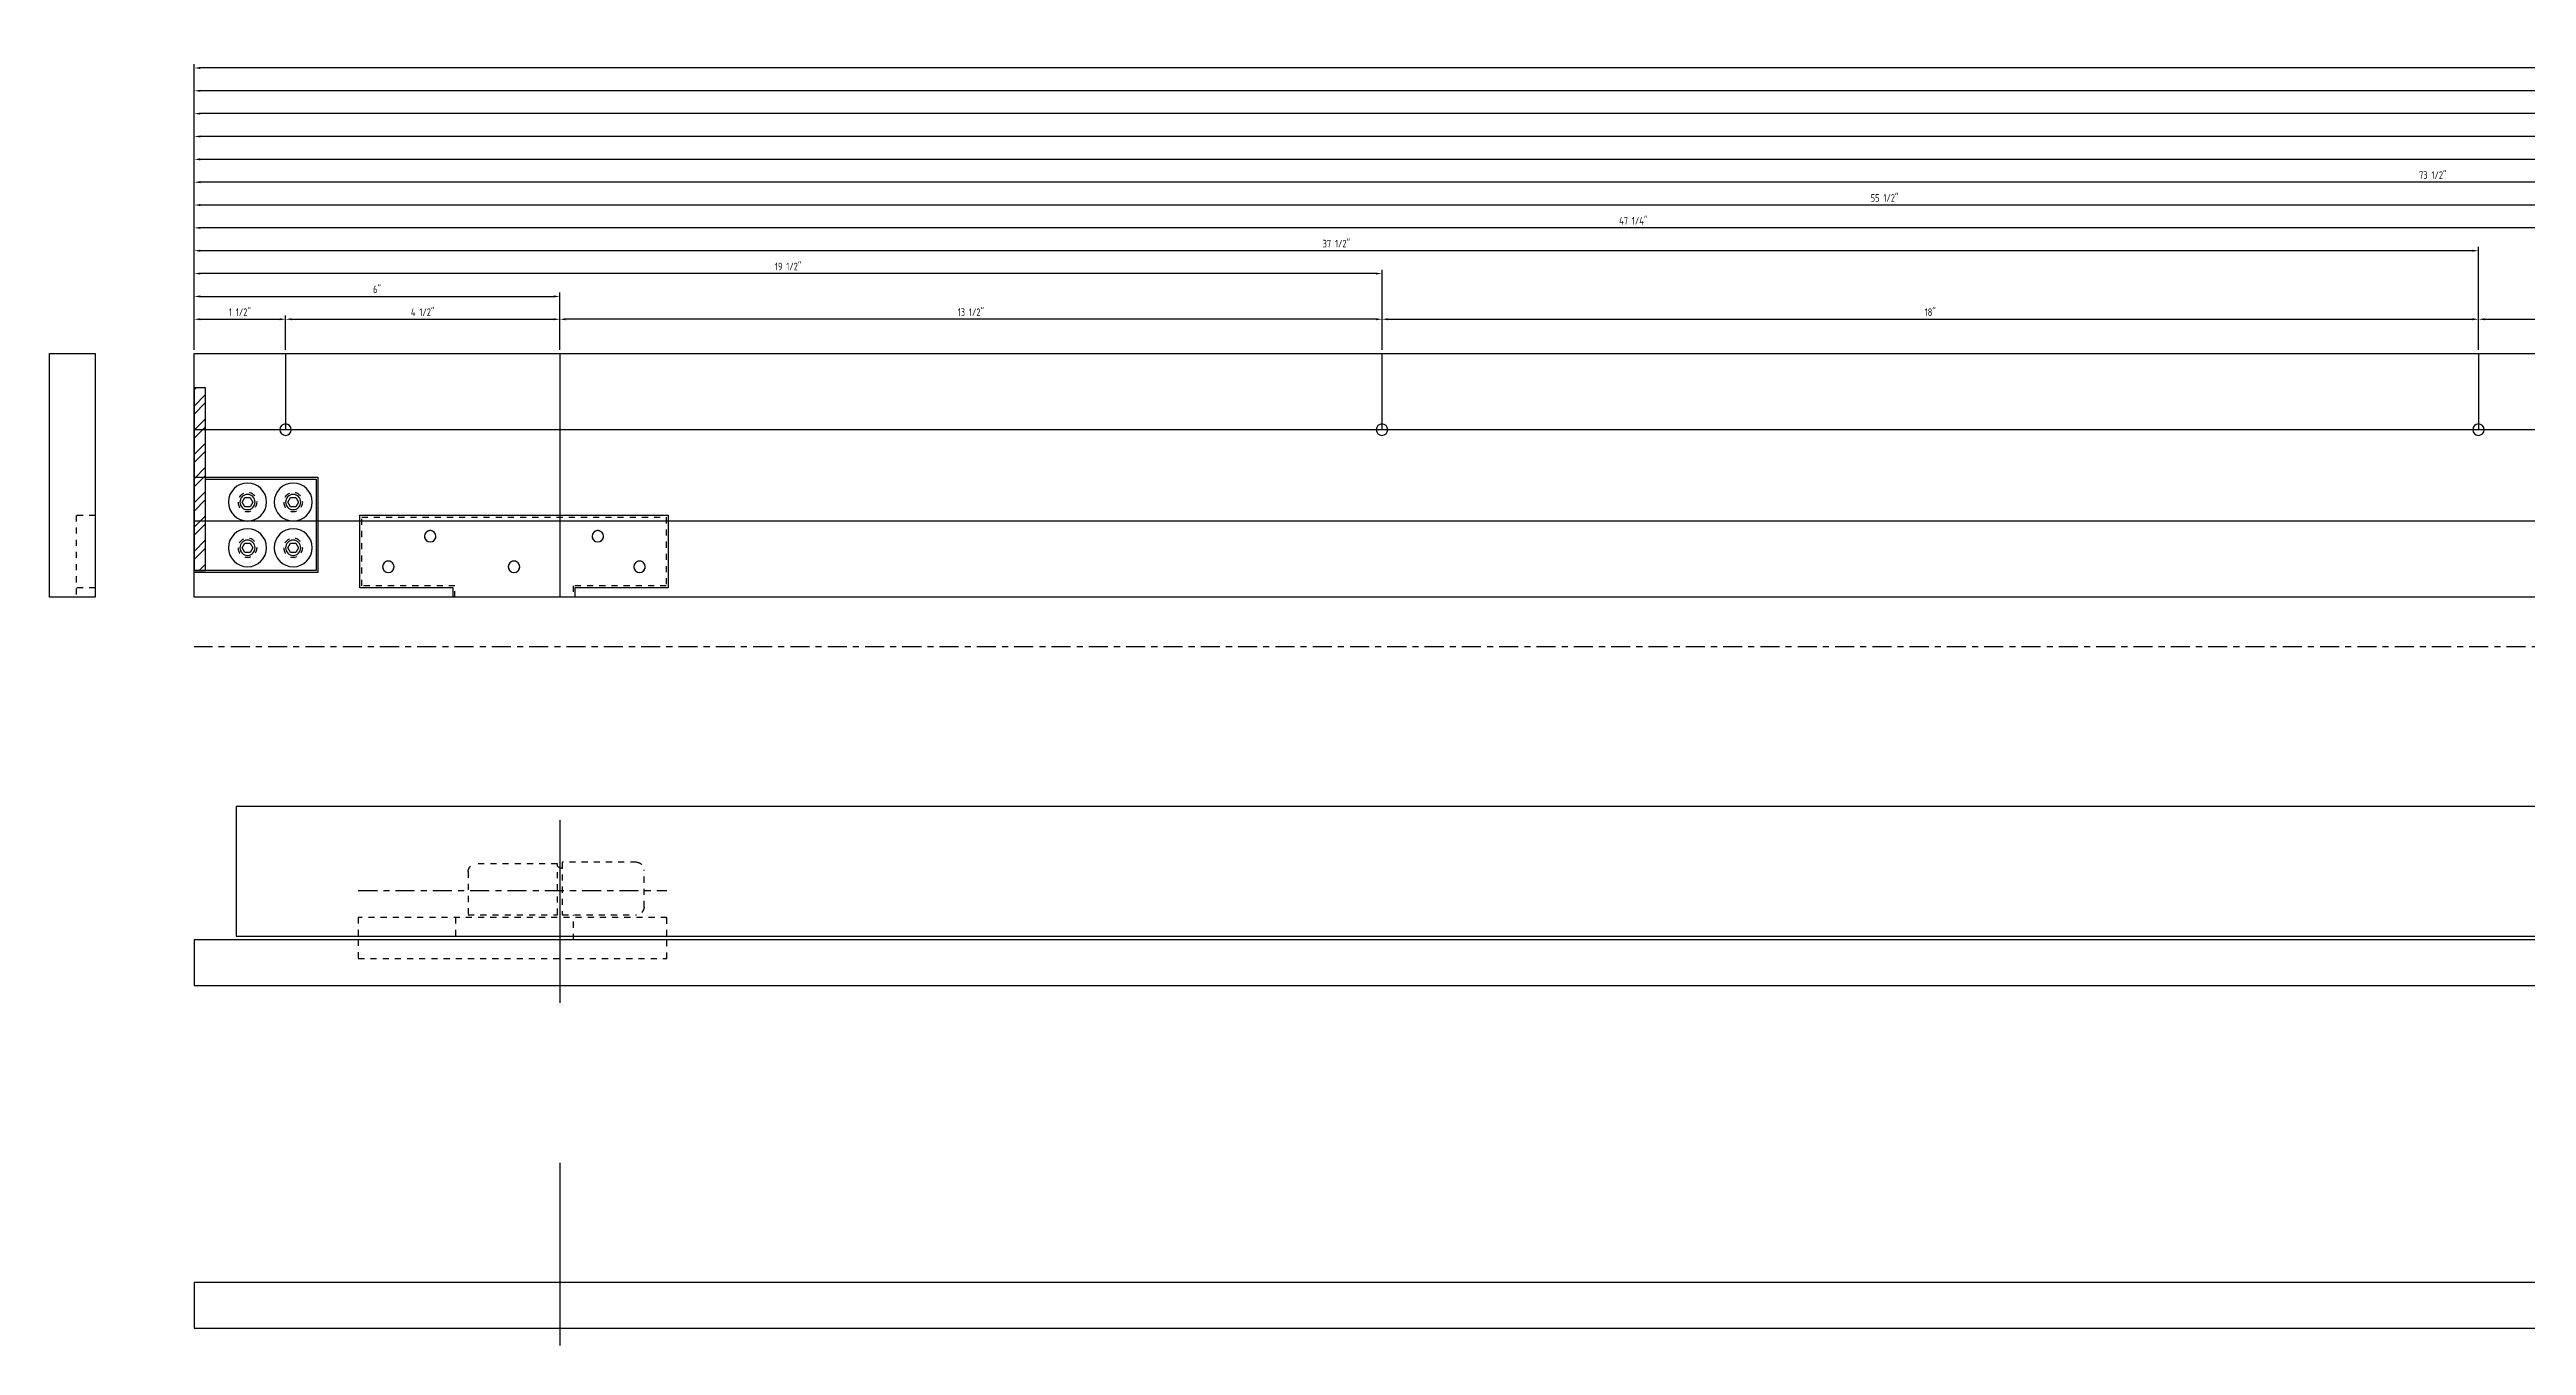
# Model space of a CAD drawing. Header units: inches. Extents: x -71 to 69, y 0 to 103.
# Drawn here: x -71.19 to -30.52, y 16.9 to 38.18 of the extents above; entities that cross this region are included whole.
import ezdxf

# ---------------------------------------------------------------- set-up
doc = ezdxf.new("R2010")
doc.units = ezdxf.units.IN
doc.header["$LTSCALE"] = 0.25
doc.header["$MEASUREMENT"] = 0
doc.linetypes.add('CENTER', pattern=[2, 1.25, -0.25, 0.25, -0.25])
doc.linetypes.add('HIDDEN', pattern=[0.375, 0.25, -0.125])
for name, color, linetype in [('01 - Ground Level Doors', 2, 'Continuous'), ('02 - Upper Level Windows', 7, 'Continuous'), ('DIM', 4, 'Continuous'), ('DOOR', 3, 'Continuous'), ('Frame', 2, 'Continuous'), ('Hardware', 30, 'HIDDEN'), ('OBJECT', 1, 'Continuous')]:
    doc.layers.add(name, color=color, linetype=linetype)
doc.layers.add('02 - Upper Level Windows -0- Sill Anchor Holes', color=7, linetype='Continuous', plot=False)
doc.styles.get("Standard").update_dxf_attribs({"font": 'archstyl.shx', "width": 0.75})
doc.dimstyles.new('Engineering Standard', dxfattribs={"dimtxt": 0.125, "dimasz": 0.1, "dimexe": 0.0625, "dimexo": 0.0625, "dimgap": 0.045, "dimtad": 1, "dimdec": 6, "dimzin": 0, "dimdsep": 46, "dimlunit": 5, "dimtxsty": 'Standard', "dimcen": 0.09, "dimclrd": 256, "dimclre": 256, "dimclrt": 256, "dimazin": 0, "dimtfac": 1, "dimtdec": 6, "dimtmove": 2, "dimatfit": 2, "dimfxl": 1, "dimfrac": 2, "dimtolj": 1, "dimtzin": 0, "dimlwd": -1, "dimlwe": -1, "dimarcsym": 0})

# ---------------------------------------------------------------- blocks, each defined once
blk = doc.blocks.new('A$Cd7216d5f')
at = {"layer": '01 - Ground Level Doors'}
blk.add_lwpolyline([(0, 0), (0, 97.875), (0.75, 97.875), (0.75, 0)], close=True, dxfattribs=at)
at = {"layer": '02 - Upper Level Windows -0- Sill Anchor Holes', "color": 5}
blk.add_line((2.717, 6), (-0.283, 6), dxfattribs=at)
blk = doc.blocks.new('32FHH')
blk.add_lwpolyline([(0, 0.088), (-0.077, 0.044), (-0.077, -0.044), (0, -0.088), (0.077, -0.044), (0.077, 0.044)], close=True)
at = {"ltscale": 0.35}
blk.add_circle((0, 0), 0.312, dxfattribs=at)
at = {"color": 30, "linetype": 'HIDDEN', "ltscale": 0.35}
blk.add_circle((0, 0), 0.156, dxfattribs=at)
blk = doc.blocks.new('32FHH-75')
blk.add_blockref('32FHH', (0, 0))
blk = doc.blocks.new('A$C1a80690b')
h = blk.add_hatch()
h.set_pattern_fill('ANSI32', color=256, scale=0.75, style=0)
h.set_pattern_definition([(45, (100.42924, 41.1875), (-0.1988738, 0.1988738), []), (45, (100.56183, 41.1875), (-0.1988738, 0.1988738), [])])
h.paths.add_polyline_path([(-1.563, 0), (-1.563, 0.188), (1.437, 0.188), (1.437, 0)])
at = {"layer": '02 - Upper Level Windows', "color": 2}
for p, q in [((2, 37.5), (0.75, 37.5)), ((2, 19.5), (0.75, 19.5)), ((2, 1.5), (0.75, 1.5))]:
    blk.add_line(p, q, dxfattribs=at)
blk.add_lwpolyline([(-2, 0), (2, 0), (2, 97.875), (-2, 97.875)], close=True, dxfattribs=at)
for points in [[(-2, 4.25), (-1.844, 4.25), (-1.844, 2.719), (-0.656, 2.719), (-0.656, 7.781), (-1.844, 7.781), (-1.844, 6.25), (-2, 6.25)], [(-0.031, 0), (-0.031, 2.031), (-1.594, 2.031), (-1.594, 0)]]:
    blk.add_lwpolyline(points, dxfattribs=at)
for centre, radius in [((0.75, 37.5), 0.0938), ((0.75, 19.5), 0.0938), ((-1.188, 1.625), 0.125), ((-0.438, 1.625), 0.125), ((0.75, 1.5), 0.0938), ((-1.188, 0.875), 0.125), ((-0.438, 0.875), 0.125)]:
    blk.add_circle(centre, radius, dxfattribs=at)
at = {"layer": '02 - Upper Level Windows -0- Sill Anchor Holes', "color": 6}
for p, q in [((-0.75, 97.875), (-0.75, 0)), ((0.75, 97.875), (0.75, 0))]:
    blk.add_line(p, q, dxfattribs=at)
at = {"layer": '02 - Upper Level Windows -0- Sill Anchor Holes', "color": 5}
blk.add_line((2, 6), (-2, 6), dxfattribs=at)
at = {"layer": 'Frame'}
for centre in [(-1.5, 7.312), (-1, 6.625), (-1.5, 5.25), (-1, 3.875), (-1.5, 3.187)]:
    blk.add_circle(centre, 0.0938, dxfattribs=at)
at = {"layer": 'Hardware', "linetype": 'CENTER'}
blk.add_line((-2.813, 94.625), (-2.813, 0), dxfattribs=at)
at = {"layer": 'Hardware', "linetype": 'HIDDEN'}
blk.add_lwpolyline([(-2, 4.281), (-1.813, 4.281), (-1.813, 2.75), (-0.688, 2.75), (-0.688, 7.75), (-1.813, 7.75), (-1.813, 6.219), (-2, 6.219)], dxfattribs=at)
for centre in [(-1.5, 7.312), (-1, 6.625), (-1.5, 5.25), (-1, 3.875), (-1.5, 3.187)]:
    blk.add_circle(centre, 0.0938, dxfattribs=at)
at = {"layer": 'OBJECT', "color": 1}
blk.add_lwpolyline([(-0.063, 0.188), (-0.063, 2), (-1.562, 2), (-1.563, 0)], dxfattribs=at)
blk.add_lwpolyline([(-1.563, 0), (-1.563, 0.188), (1.437, 0.188), (1.437, 0)], close=True, dxfattribs=at)
for name, p in [('A$Cd7216d5f', (-14, 0)), ('32FHH-75', (-1.188, 1.625)), ('32FHH-75', (-0.438, 1.625)), ('32FHH-75', (-1.188, 0.875)), ('32FHH-75', (-0.438, 0.875))]:
    blk.add_blockref(name, p)
blk = doc.blocks.new('*D8')
at = {"layer": 'DefPoints', "color": 0, "transparency": 16777216}
for p in [(-67.312, 33.75), (-68.812, 33.187), (-67.312, 33.187)]:
    blk.add_point(p, dxfattribs=at)
at = {"layer": 'DIM', "transparency": 16777216}
for p, q in [((-68.812, 33.25), (-68.812, 33.812)), ((-67.312, 33.25), (-67.312, 33.812)), ((-68.713, 33.75), (-67.412, 33.75))]:
    blk.add_line(p, q, dxfattribs=at)
for points in [[(-68.713, 33.767), (-68.713, 33.733), (-68.812, 33.75)], [(-67.412, 33.767), (-67.412, 33.733), (-67.312, 33.75)]]:
    blk.add_solid(points, dxfattribs=at)
at = {"layer": 'DIM', "transparency": 16777216, "insert": (-68.062, 33.866), "char_height": 0.125, "attachment_point": 5}
blk.add_mtext('\\A1;1 1/2"', dxfattribs=at)
blk = doc.blocks.new('*D9')
at = {"layer": 'DefPoints', "color": 0, "transparency": 16777216}
for p in [(-62.812, 34.125), (-68.812, 33.187), (-62.812, 33.187)]:
    blk.add_point(p, dxfattribs=at)
at = {"layer": 'DIM', "transparency": 16777216}
for p, q in [((-68.812, 33.25), (-68.812, 34.187)), ((-62.812, 33.25), (-62.812, 34.187)), ((-68.713, 34.125), (-62.912, 34.125))]:
    blk.add_line(p, q, dxfattribs=at)
for points in [[(-68.713, 34.142), (-68.713, 34.108), (-68.812, 34.125)], [(-62.912, 34.142), (-62.912, 34.108), (-62.812, 34.125)]]:
    blk.add_solid(points, dxfattribs=at)
at = {"layer": 'DIM', "transparency": 16777216, "insert": (-65.812, 34.241), "char_height": 0.125, "attachment_point": 5}
blk.add_mtext('\\A1;6"', dxfattribs=at)
blk = doc.blocks.new('*D10')
at = {"layer": 'DefPoints', "color": 0, "transparency": 16777216}
for p in [(-68.812, 34.5), (-68.812, 33.187), (-49.312, 33.187)]:
    blk.add_point(p, dxfattribs=at)
at = {"layer": 'DIM', "transparency": 16777216}
for p, q in [((-68.812, 33.25), (-68.812, 34.562)), ((-49.412, 34.5), (-68.713, 34.5)), ((-49.312, 33.25), (-49.312, 34.562))]:
    blk.add_line(p, q, dxfattribs=at)
for points in [[(-68.713, 34.517), (-68.713, 34.483), (-68.812, 34.5)], [(-49.412, 34.517), (-49.412, 34.483), (-49.312, 34.5)]]:
    blk.add_solid(points, dxfattribs=at)
at = {"layer": 'DIM', "transparency": 16777216, "insert": (-59.062, 34.616), "char_height": 0.125, "attachment_point": 5}
blk.add_mtext('\\A1;19 1/2"', dxfattribs=at)
blk = doc.blocks.new('*D11')
at = {"layer": 'DefPoints', "color": 0, "transparency": 16777216}
for p in [(-68.812, 34.875), (-68.812, 33.187), (-31.312, 33.187)]:
    blk.add_point(p, dxfattribs=at)
at = {"layer": 'DIM', "transparency": 16777216}
for p, q in [((-68.812, 33.25), (-68.812, 34.937)), ((-31.412, 34.875), (-68.713, 34.875)), ((-31.312, 33.25), (-31.312, 34.937))]:
    blk.add_line(p, q, dxfattribs=at)
for points in [[(-68.713, 34.892), (-68.713, 34.858), (-68.812, 34.875)], [(-31.412, 34.892), (-31.412, 34.858), (-31.312, 34.875)]]:
    blk.add_solid(points, dxfattribs=at)
at = {"layer": 'DIM', "transparency": 16777216, "insert": (-50.062, 34.991), "char_height": 0.125, "attachment_point": 5}
blk.add_mtext('\\A1;37 1/2"', dxfattribs=at)
blk = doc.blocks.new('*D12')
at = {"layer": 'DefPoints', "color": 0, "transparency": 16777216}
for p in [(-68.812, 35.25), (-68.812, 33.187), (-21.562, 33.187)]:
    blk.add_point(p, dxfattribs=at)
at = {"layer": 'DIM', "transparency": 16777216}
for p, q in [((-68.812, 33.25), (-68.812, 35.312)), ((-21.662, 35.25), (-68.713, 35.25)), ((-21.562, 33.25), (-21.562, 35.312))]:
    blk.add_line(p, q, dxfattribs=at)
for points in [[(-68.713, 35.267), (-68.713, 35.233), (-68.812, 35.25)], [(-21.662, 35.267), (-21.662, 35.233), (-21.562, 35.25)]]:
    blk.add_solid(points, dxfattribs=at)
at = {"layer": 'DIM', "transparency": 16777216, "insert": (-45.187, 35.366), "char_height": 0.125, "attachment_point": 5}
blk.add_mtext('\\A1;47 1/4"', dxfattribs=at)
blk = doc.blocks.new('*D13')
at = {"layer": 'DefPoints', "color": 0, "transparency": 16777216}
for p in [(-68.812, 35.625), (-68.812, 33.187), (-13.312, 33.187)]:
    blk.add_point(p, dxfattribs=at)
at = {"layer": 'DIM', "transparency": 16777216}
for p, q in [((-68.812, 33.25), (-68.812, 35.687)), ((-13.412, 35.625), (-68.713, 35.625)), ((-13.312, 33.25), (-13.312, 35.687))]:
    blk.add_line(p, q, dxfattribs=at)
for points in [[(-68.713, 35.642), (-68.713, 35.608), (-68.812, 35.625)], [(-13.412, 35.642), (-13.412, 35.608), (-13.312, 35.625)]]:
    blk.add_solid(points, dxfattribs=at)
at = {"layer": 'DIM', "transparency": 16777216, "insert": (-41.062, 35.741), "char_height": 0.125, "attachment_point": 5}
blk.add_mtext('\\A1;55 1/2"', dxfattribs=at)
blk = doc.blocks.new('*D14')
at = {"layer": 'DefPoints', "color": 0, "transparency": 16777216}
for p in [(-68.812, 36), (-68.812, 33.187), (4.688, 33.187)]:
    blk.add_point(p, dxfattribs=at)
at = {"layer": 'DIM', "transparency": 16777216}
for p, q in [((-68.812, 33.25), (-68.812, 36.062)), ((4.588, 36), (-68.713, 36)), ((4.688, 33.25), (4.688, 36.062))]:
    blk.add_line(p, q, dxfattribs=at)
for points in [[(-68.713, 36.017), (-68.713, 35.983), (-68.812, 36)], [(4.588, 36.017), (4.588, 35.983), (4.688, 36)]]:
    blk.add_solid(points, dxfattribs=at)
at = {"layer": 'DIM', "transparency": 16777216, "insert": (-32.062, 36.116), "char_height": 0.125, "attachment_point": 5}
blk.add_mtext('\\A1;73 1/2"', dxfattribs=at)
blk = doc.blocks.new('*D15')
at = {"layer": 'DefPoints', "color": 0, "transparency": 16777216}
for p in [(-62.812, 33.75), (-67.312, 33.187), (-62.812, 33.187)]:
    blk.add_point(p, dxfattribs=at)
at = {"layer": 'DIM', "transparency": 16777216}
for p, q in [((-67.312, 33.25), (-67.312, 33.812)), ((-62.812, 33.25), (-62.812, 33.812)), ((-67.212, 33.75), (-62.912, 33.75))]:
    blk.add_line(p, q, dxfattribs=at)
for points in [[(-67.212, 33.767), (-67.212, 33.733), (-67.312, 33.75)], [(-62.912, 33.767), (-62.912, 33.733), (-62.812, 33.75)]]:
    blk.add_solid(points, dxfattribs=at)
at = {"layer": 'DIM', "transparency": 16777216, "insert": (-65.062, 33.866), "char_height": 0.125, "attachment_point": 5}
blk.add_mtext('\\A1;4 1/2"', dxfattribs=at)
blk = doc.blocks.new('*D16')
at = {"layer": 'DefPoints', "color": 0, "transparency": 16777216}
for p in [(-62.812, 33.75), (-62.812, 33.187), (-49.312, 33.187)]:
    blk.add_point(p, dxfattribs=at)
at = {"layer": 'DIM', "transparency": 16777216}
for p, q in [((-62.812, 33.25), (-62.812, 33.812)), ((-49.312, 33.25), (-49.312, 33.812)), ((-49.412, 33.75), (-62.712, 33.75))]:
    blk.add_line(p, q, dxfattribs=at)
for points in [[(-62.712, 33.767), (-62.712, 33.733), (-62.812, 33.75)], [(-49.412, 33.767), (-49.412, 33.733), (-49.312, 33.75)]]:
    blk.add_solid(points, dxfattribs=at)
at = {"layer": 'DIM', "transparency": 16777216, "insert": (-56.062, 33.866), "char_height": 0.125, "attachment_point": 5}
blk.add_mtext('\\A1;13 1/2"', dxfattribs=at)
blk = doc.blocks.new('*D17')
at = {"layer": 'DefPoints', "color": 0, "transparency": 16777216}
for p in [(-31.312, 33.75), (-49.312, 33.187), (-31.312, 33.187)]:
    blk.add_point(p, dxfattribs=at)
at = {"layer": 'DIM', "transparency": 16777216}
for p, q in [((-49.312, 33.25), (-49.312, 33.812)), ((-31.312, 33.25), (-31.312, 33.812)), ((-49.212, 33.75), (-31.412, 33.75))]:
    blk.add_line(p, q, dxfattribs=at)
for points in [[(-49.212, 33.767), (-49.212, 33.733), (-49.312, 33.75)], [(-31.412, 33.767), (-31.412, 33.733), (-31.312, 33.75)]]:
    blk.add_solid(points, dxfattribs=at)
at = {"layer": 'DIM', "transparency": 16777216, "insert": (-40.312, 33.866), "char_height": 0.125, "attachment_point": 5}
blk.add_mtext('\\A1;18"', dxfattribs=at)
blk = doc.blocks.new('*D18')
at = {"layer": 'DefPoints', "color": 0, "transparency": 16777216}
for p in [(-21.562, 33.75), (-31.312, 33.187), (-21.562, 33.187)]:
    blk.add_point(p, dxfattribs=at)
at = {"layer": 'DIM', "transparency": 16777216}
for p, q in [((-31.312, 33.25), (-31.312, 33.812)), ((-21.562, 33.25), (-21.562, 33.812)), ((-31.212, 33.75), (-21.662, 33.75))]:
    blk.add_line(p, q, dxfattribs=at)
for points in [[(-31.212, 33.767), (-31.212, 33.733), (-31.312, 33.75)], [(-21.662, 33.767), (-21.662, 33.733), (-21.562, 33.75)]]:
    blk.add_solid(points, dxfattribs=at)
at = {"layer": 'DIM', "transparency": 16777216, "insert": (-26.437, 33.866), "char_height": 0.125, "attachment_point": 5}
blk.add_mtext('\\A1;9 3/4"', dxfattribs=at)
blk = doc.blocks.new('*D26')
at = {"layer": 'DefPoints', "color": 0, "transparency": 16777216}
for p in [(-68.812, 36.375), (-68.812, 33.187), (19.688, 33.187)]:
    blk.add_point(p, dxfattribs=at)
at = {"layer": 'DIM', "transparency": 16777216}
for p, q in [((-68.812, 33.25), (-68.812, 36.437)), ((19.588, 36.375), (-68.713, 36.375)), ((19.688, 33.25), (19.688, 36.437))]:
    blk.add_line(p, q, dxfattribs=at)
for points in [[(-68.713, 36.392), (-68.713, 36.358), (-68.812, 36.375)], [(19.588, 36.392), (19.588, 36.358), (19.688, 36.375)]]:
    blk.add_solid(points, dxfattribs=at)
at = {"layer": 'DIM', "transparency": 16777216, "insert": (-24.562, 36.491), "char_height": 0.125, "attachment_point": 5}
blk.add_mtext('\\A1;88 1/2"', dxfattribs=at)
blk = doc.blocks.new('*D27')
at = {"layer": 'DefPoints', "color": 0, "transparency": 16777216}
for p in [(-68.812, 36.75), (-68.812, 33.187), (22.688, 33.187)]:
    blk.add_point(p, dxfattribs=at)
at = {"layer": 'DIM', "transparency": 16777216}
for p, q in [((-68.812, 33.25), (-68.812, 36.812)), ((22.588, 36.75), (-68.713, 36.75)), ((22.688, 33.25), (22.688, 36.812))]:
    blk.add_line(p, q, dxfattribs=at)
for points in [[(-68.713, 36.767), (-68.713, 36.733), (-68.812, 36.75)], [(22.588, 36.767), (22.588, 36.733), (22.688, 36.75)]]:
    blk.add_solid(points, dxfattribs=at)
at = {"layer": 'DIM', "transparency": 16777216, "insert": (-23.062, 36.866), "char_height": 0.125, "attachment_point": 5}
blk.add_mtext('\\A1;91 1/2"', dxfattribs=at)
blk = doc.blocks.new('*D28')
at = {"layer": 'DefPoints', "color": 0, "transparency": 16777216}
for p in [(-68.812, 37.125), (-68.812, 33.187), (26.063, 33.187)]:
    blk.add_point(p, dxfattribs=at)
at = {"layer": 'DIM', "transparency": 16777216}
for p, q in [((-68.812, 33.25), (-68.812, 37.187)), ((25.963, 37.125), (-68.713, 37.125)), ((26.063, 33.25), (26.063, 37.187))]:
    blk.add_line(p, q, dxfattribs=at)
for points in [[(-68.713, 37.142), (-68.713, 37.108), (-68.812, 37.125)], [(25.963, 37.142), (25.963, 37.108), (26.063, 37.125)]]:
    blk.add_solid(points, dxfattribs=at)
at = {"layer": 'DIM', "transparency": 16777216, "insert": (-21.375, 37.241), "char_height": 0.125, "attachment_point": 5}
blk.add_mtext('\\A1;94 7/8"', dxfattribs=at)
blk = doc.blocks.new('*D29')
at = {"layer": 'DefPoints', "color": 0, "transparency": 16777216}
for p in [(-68.812, 37.5), (-68.812, 33.187), (28.063, 33.187)]:
    blk.add_point(p, dxfattribs=at)
at = {"layer": 'DIM', "transparency": 16777216}
for p, q in [((-68.812, 33.25), (-68.812, 37.562)), ((27.963, 37.5), (-68.713, 37.5)), ((28.063, 33.25), (28.063, 37.562))]:
    blk.add_line(p, q, dxfattribs=at)
for points in [[(-68.713, 37.517), (-68.713, 37.483), (-68.812, 37.5)], [(27.963, 37.517), (27.963, 37.483), (28.063, 37.5)]]:
    blk.add_solid(points, dxfattribs=at)
at = {"layer": 'DIM', "transparency": 16777216, "insert": (-20.375, 37.616), "char_height": 0.125, "attachment_point": 5}
blk.add_mtext('\\A1;96 7/8"', dxfattribs=at)
blk = doc.blocks.new('*D30')
at = {"layer": 'DefPoints', "color": 0, "transparency": 16777216}
for p in [(-68.812, 37.875), (-68.812, 33.187), (29.063, 33.187)]:
    blk.add_point(p, dxfattribs=at)
at = {"layer": 'DIM', "transparency": 16777216}
for p, q in [((-68.812, 33.25), (-68.812, 37.937)), ((28.963, 37.875), (-68.713, 37.875)), ((29.063, 33.25), (29.063, 37.937))]:
    blk.add_line(p, q, dxfattribs=at)
for points in [[(-68.713, 37.892), (-68.713, 37.858), (-68.812, 37.875)], [(28.963, 37.892), (28.963, 37.858), (29.063, 37.875)]]:
    blk.add_solid(points, dxfattribs=at)
at = {"layer": 'DIM', "transparency": 16777216, "insert": (-19.875, 37.991), "char_height": 0.125, "attachment_point": 5}
blk.add_mtext('\\A1;97 7/8"', dxfattribs=at)
blk = doc.blocks.new('A$C32b2407b')
at = {"color": 30, "linetype": 'HIDDEN'}
for p, q in [((-0.813, 3.535), (-0.4, 3.535)), ((-0.445, 1.597), (-0.813, 1.597))]:
    blk.add_line(p, q, dxfattribs=at)
for points in [[(-0.813, 0), (-1.118, 0), (-1.118, 5.066), (-0.813, 5.066)], [(-0.445, 0), (-0.75, 0), (-0.75, 5.066), (-0.445, 5.066)]]:
    blk.add_lwpolyline(points, close=True, dxfattribs=at)
at = {"color": 2, "linetype": 'HIDDEN'}
for points in [[(0.336, 4.691, -0.414214), (0.461, 4.566), (0.461, 3.348), (-0.399, 3.348), (-0.399, 4.566, -0.414214), (-0.274, 4.691), (0.336, 4.691)], [(-0.399, 1.803), (-0.399, 3.268), (0.433, 3.268), (0.433, 1.928, -0.414214), (0.308, 1.803), (-0.4, 1.803)]]:
    blk.add_lwpolyline(points, format="xyb", dxfattribs=at)
blk.add_open_spline([(0.361, 3.35), (0.361, 3.35), (0.362, 3.286), (0.407, 3.268)], degree=3, dxfattribs=at)
at = {"layer": 'DIM', "color": 30, "linetype": 'CENTER', "lineweight": 25}
blk.add_lwpolyline([(0, 0), (0, 5.066)], dxfattribs=at)
blk = doc.blocks.new('A$C720d01c6')
at = {"layer": '01 - Ground Level Doors'}
blk.add_lwpolyline([(25.9588658, 10.2960001), (25.9588658, 108.1710001), (26.7088658, 108.1710001), (26.7088658, 10.2960001)], close=True, dxfattribs=at)
at = {"layer": '02 - Upper Level Windows -0- Sill Anchor Holes', "color": 5}
blk.add_line((28.6762121, 16.2960001), (25.6762121, 16.2960001), dxfattribs=at)
at = {"layer": 'DOOR', "color": 1}
blk.add_lwpolyline([(26.7713658, 10.9835001), (26.7713658, 104.0460001), (28.8963658, 104.0460001), (28.8963658, 10.9835001)], close=True, dxfattribs=at)
blk.add_blockref('A$C32b2407b', (27.5213658, 12.9901452))

msp = doc.modelspace()

# ---------------------------------------------------------------- linework, layer by layer
at = {"layer": 'OBJECT', "color": 7, "linetype": 'HIDDEN'}
for p, q in [((-70.4375, 30.53125), (-70.75, 30.53125)), ((-70.75, 30.53125), (-70.75, 29.1875)), ((-70.4375, 29.34375), (-70.75, 29.34375))]:
    msp.add_line(p, q, dxfattribs=at)
at = {"layer": 'OBJECT'}
msp.add_lwpolyline([(-70.4375, 33.1875), (-70.4375, 29.1875), (-71.1875, 29.1875), (-71.1875, 33.1875)], close=True, dxfattribs=at)

# ---------------------------------------------------------------- block references
at = {"xscale": -1, "rotation": 270}
for name, p in [('A$C720d01c6', (-79.1085001, -3.1463658)), ('A$C1a80690b', (-68.8125, 31.1875))]:
    msp.add_blockref(name, p, dxfattribs=at)

# ---------------------------------------------------------------- dimensions: what is measured, and where the dimension line sits
at = {"layer": 'DIM'}
for base, p1, p2, angle, picture, middle in [((-68.8125, 37.875), (29.0625, 33.1875), (-68.8125, 33.1875), 180, '*D30', (-19.875, 37.9908333)), ((-68.8125, 37.5), (28.0625, 33.1875), (-68.8125, 33.1875), 180, '*D29', (-20.375, 37.6158333)), ((-68.8125, 37.125), (26.0625, 33.1875), (-68.8125, 33.1875), 180, '*D28', (-21.375, 37.2408333)), ((-68.8125, 36.75), (22.6875, 33.1875), (-68.8125, 33.1875), 180, '*D27', (-23.0625, 36.8658333)), ((-68.8125, 36.375), (19.6875, 33.1875), (-68.8125, 33.1875), 180, '*D26', (-24.5625, 36.4908333)), ((-68.8125, 36), (4.6875, 33.1875), (-68.8125, 33.1875), 180, '*D14', (-32.0625, 36.1158333)), ((-68.8125, 35.625), (-13.3125, 33.1875), (-68.8125, 33.1875), 180, '*D13', (-41.0625, 35.7408333)), ((-68.8125, 35.25), (-21.5625, 33.1875), (-68.8125, 33.1875), 180, '*D12', (-45.1875, 35.3658333)), ((-68.8125, 34.875), (-31.3125, 33.1875), (-68.8125, 33.1875), 180, '*D11', (-50.0625, 34.9908333)), ((-68.8125, 34.5), (-49.3125, 33.1875), (-68.8125, 33.1875), 180, '*D10', (-59.0625, 34.6158333)), ((-62.8125, 34.125), (-68.8125, 33.1875), (-62.8125, 33.1875), 180, '*D9', (-65.8125, 34.2408333)), ((-67.3125, 33.75), (-68.8125, 33.1875), (-67.3125, 33.1875), 180, '*D8', (-68.0625, 33.8658333)), ((-62.8125, 33.75), (-67.3125, 33.1875), (-62.8125, 33.1875), 180, '*D15', (-65.0625, 33.8658333)), ((-62.8125, 33.75), (-49.3125, 33.1875), (-62.8125, 33.1875), 0, '*D16', (-56.0625, 33.8658333)), ((-31.3125, 33.75), (-49.3125, 33.1875), (-31.3125, 33.1875), 180, '*D17', (-40.3125, 33.8658333)), ((-21.5625, 33.75), (-31.3125, 33.1875), (-21.5625, 33.1875), 180, '*D18', (-26.4375, 33.8658333))]:
    dim = msp.add_linear_dim(base=base, p1=p1, p2=p2, angle=angle, dimstyle='Engineering Standard', override={"dimpost": '"'}, dxfattribs=at)
    dim.commit()
    dim.dimension.update_dxf_attribs({"geometry": picture, "text_midpoint": middle})

doc.saveas('drawing.dxf')
